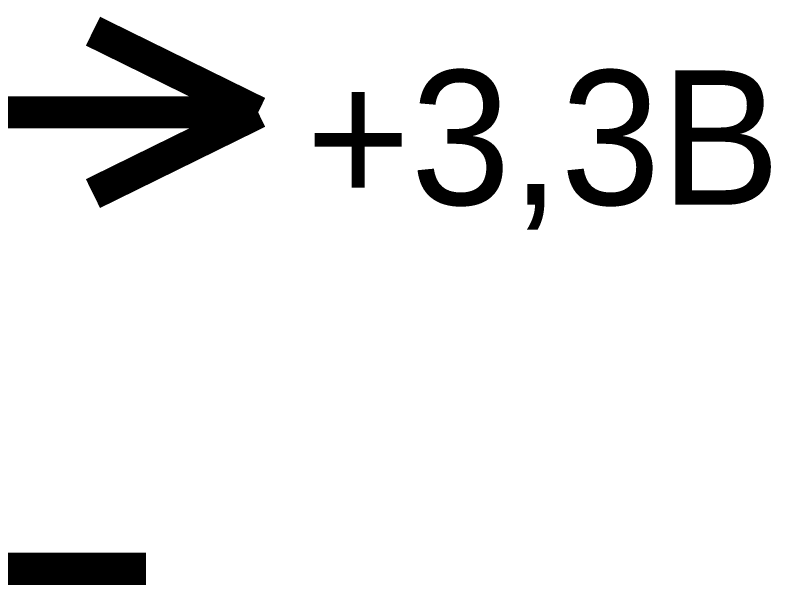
# Model space of a CAD drawing. Header units: inches. Extents: x 0 to 841, y 0 to 594.
# Drawn here: x 602.79 to 609.85, y 200.59 to 205.9 of the extents above; entities that cross this region are included whole.
import ezdxf

# ---------------------------------------------------------------- set-up
doc = ezdxf.new("R2010")
doc.units = ezdxf.units.IN
doc.layers.add('Sheet', color=255, linetype='Continuous')

msp = doc.modelspace()

# ---------------------------------------------------------------- linework, layer by layer
at = {"layer": 'Sheet'}
for points in [[(605.0632, 204.9943, 0.2997, 0.2997, 0), (603.5215, 205.7521, 0.2997, 0.2997, 0)], [(602.5024, 204.9943, 0.2997, 0.2997, 0), (605.0632, 204.9943, 0.2997, 0.2997, 0)], [(605.0632, 204.9943, 0.2997, 0.2997, 0), (603.5215, 204.2365, 0.2997, 0.2997, 0)], [(604.018, 200.735, 0.2997, 0.2997, 0), (596.0219, 200.735, 0.2997, 0.2997, 0)]]:
    msp.add_lwpolyline(points, format="xyseb", dxfattribs=at)

# ---------------------------------------------------------------- texts
msp.add_text('+3,3В', height=1.25427, dxfattribs=at).set_placement((605.5075, 204.132))

doc.saveas('drawing.dxf')
